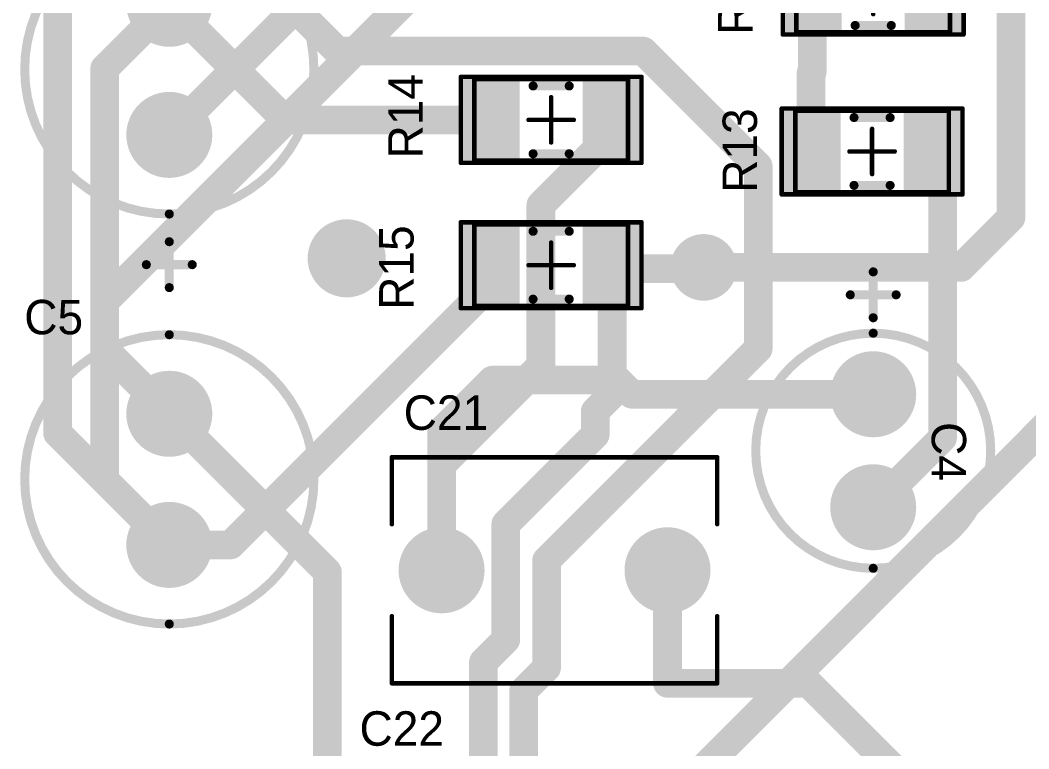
# Model space of a CAD drawing. Header units: millimetres. Extents: x 90 to 123, y 8 to 124.
# Drawn here: x 89.87 to 112.2, y 59.75 to 75.87 of the extents above; entities that cross this region are included whole.
import ezdxf

# ---------------------------------------------------------------- set-up
doc = ezdxf.new("R2010")
doc.units = ezdxf.units.MM
for name, color, linetype in [('BottomLayer', 5, 'Continuous'), ('BottomSolder', 6, 'Continuous'), ('Mechanical13', 56, 'Continuous'), ('Mechanical15', 56, 'Continuous'), ('MultiLayer', 9, 'Continuous'), ('TopLayer', 1, 'Continuous'), ('TopOverlay', 2, 'Continuous'), ('TopPaste', 8, 'Continuous'), ('TopSolder', 216, 'Continuous')]:
    doc.layers.add(name, color=color, linetype=linetype)

# ---------------------------------------------------------------- blocks, each defined once
blk = doc.blocks.new('C1206_18')
at = {"layer": 'Mechanical13', "const_width": 0.0999998}
for points in [[(-1.6999712, 0.89998804), (1.700022, 0.89998804)], [(-1.6999712, -0.9000083599999998), (-1.6999712, 0.89998804)], [(1.700022, -0.9000083599999998), (1.700022, 0.89998804)], [(-1.6999712, -0.9000083599999998), (1.700022, -0.9000083599999998)]]:
    blk.add_lwpolyline(points, dxfattribs=at)
at = {"layer": 'Mechanical13', "const_width": 0.0499999}
for points in [[(-1.72496988, 0.89998804, 1), (-1.67497252, 0.89998804, 1)], [(-1.72496988, 0.89998804, 1), (-1.67497252, 0.89998804, 1)], [(1.67502332, 0.89998804, 1), (1.72502068, 0.89998804, 1)], [(1.67502332, 0.89998804, 1), (1.72502068, 0.89998804, 1)], [(-1.72496988, -0.9000083599999998, 1), (-1.67497252, -0.9000083599999998, 1)], [(-1.72496988, -0.9000083599999998, 1), (-1.67497252, -0.9000083599999998, 1)], [(1.67502332, -0.9000083599999998, 1), (1.72502068, -0.9000083599999998, 1)], [(1.67502332, -0.9000083599999998, 1), (1.72502068, -0.9000083599999998, 1)]]:
    blk.add_lwpolyline(points, format="xyb", close=True, dxfattribs=at)
at = {"layer": 'Mechanical15', "const_width": 0.0999998}
for points in [[(-1.999996, 0.9499752399999999), (1.999996, 0.9499752399999999)], [(-1.999996, -0.94999556), (-1.999996, 0.9499752399999999)], [(1.999996, -0.94999556), (1.999996, 0.9499752399999999)], [(0, -0.50000916), (0, 0.49998884)], [(-0.4999736, -3.556e-05), (0.5000243999999999, -3.556e-05)], [(-1.999996, -0.94999556), (1.999996, -0.94999556)]]:
    blk.add_lwpolyline(points, dxfattribs=at)
at = {"layer": 'Mechanical15', "const_width": 0.0499999}
for points in [[(-2.02499468, 0.9499752399999999, 1), (-1.97499732, 0.9499752399999999, 1)], [(-2.02499468, 0.9499752399999999, 1), (-1.97499732, 0.9499752399999999, 1)], [(1.97499732, 0.9499752399999999, 1), (2.02499468, 0.9499752399999999, 1)], [(1.97499732, 0.9499752399999999, 1), (2.02499468, 0.9499752399999999, 1)], [(-0.02499868, 0.49998884, 1), (0.02499868, 0.49998884, 1)], [(-0.52497228, -3.556e-05, 1), (-0.47497492, -3.556e-05, 1)], [(0.47502572, -3.556e-05, 1), (0.52502308, -3.556e-05, 1)], [(-0.02499868, -0.50000916, 1), (0.02499868, -0.50000916, 1)], [(-2.02499468, -0.94999556, 1), (-1.97499732, -0.94999556, 1)], [(-2.02499468, -0.94999556, 1), (-1.97499732, -0.94999556, 1)], [(1.97499732, -0.94999556, 1), (2.02499468, -0.94999556, 1)], [(1.97499732, -0.94999556, 1), (2.02499468, -0.94999556, 1)]]:
    blk.add_lwpolyline(points, format="xyb", close=True, dxfattribs=at)
at = {"layer": 'TopLayer'}
for points in [[(-0.8000110999999999, -0.8500338599999999), (-0.8000110999999999, 0.84996274), (-1.9000089, -0.8500338599999999), (-1.9000089, 0.84996274)], [(1.9000089, -0.8500338599999999), (1.9000089, 0.84996274), (0.8000110999999999, -0.8500338599999999), (0.8000110999999999, 0.84996274)]]:
    blk.add_solid(points, dxfattribs=at)
at = {"layer": 'TopOverlay', "const_width": 0.1999996}
for points in [[(-0.3999992, 0.7499756399999999), (0.3999992, 0.7499756399999999)], [(-0.3999992, -0.7499959599999999), (0.3999992, -0.7499959599999999)]]:
    blk.add_lwpolyline(points, dxfattribs=at)
at = {"layer": 'TopOverlay', "const_width": 0.0999998}
for points in [[(-0.4499991, 0.7499756399999999, 1), (-0.3499993, 0.7499756399999999, 1)], [(0.3499993, 0.7499756399999999, 1), (0.4499991, 0.7499756399999999, 1)], [(-0.4499991, -0.7499959599999999, 1), (-0.3499993, -0.7499959599999999, 1)], [(0.3499993, -0.7499959599999999, 1), (0.4499991, -0.7499959599999999, 1)]]:
    blk.add_lwpolyline(points, format="xyb", close=True, dxfattribs=at)
at = {"layer": 'TopPaste'}
for points in [[(-0.8000110999999999, -0.8500338599999999), (-0.8000110999999999, 0.84996274), (-1.9000089, -0.8500338599999999), (-1.9000089, 0.84996274)], [(1.9000089, -0.8500338599999999), (1.9000089, 0.84996274), (0.8000110999999999, -0.8500338599999999), (0.8000110999999999, 0.84996274)]]:
    blk.add_solid(points, dxfattribs=at)
at = {"layer": 'TopSolder'}
for points in [[(-0.6984111, -0.95163386), (-0.6984111, 0.95156274), (-2.0016089, -0.95163386), (-2.0016089, 0.95156274)], [(2.0016089, -0.95163386), (2.0016089, 0.95156274), (0.6984111, -0.95163386), (0.6984111, 0.95156274)]]:
    blk.add_solid(points, dxfattribs=at)
blk = doc.blocks.new('C1206_19')
at = {"layer": 'Mechanical13', "const_width": 0.0999998}
for points in [[(-1.6999712, 0.8999982), (1.700022, 0.8999982)], [(-1.6999712, -0.8999982), (-1.6999712, 0.8999982)], [(1.700022, -0.8999982), (1.700022, 0.8999982)], [(-1.6999712, -0.8999982), (1.700022, -0.8999982)]]:
    blk.add_lwpolyline(points, dxfattribs=at)
at = {"layer": 'Mechanical13', "const_width": 0.0499999}
for points in [[(-1.72496988, 0.8999982, 1), (-1.67497252, 0.8999982, 1)], [(-1.72496988, 0.8999982, 1), (-1.67497252, 0.8999982, 1)], [(1.67502332, 0.8999982, 1), (1.72502068, 0.8999982, 1)], [(1.67502332, 0.8999982, 1), (1.72502068, 0.8999982, 1)], [(-1.72496988, -0.8999982, 1), (-1.67497252, -0.8999982, 1)], [(-1.72496988, -0.8999982, 1), (-1.67497252, -0.8999982, 1)], [(1.67502332, -0.8999982, 1), (1.72502068, -0.8999982, 1)], [(1.67502332, -0.8999982, 1), (1.72502068, -0.8999982, 1)]]:
    blk.add_lwpolyline(points, format="xyb", close=True, dxfattribs=at)
at = {"layer": 'Mechanical15', "const_width": 0.0999998}
for points in [[(-1.999996, 0.9499853999999999), (1.999996, 0.9499853999999999)], [(-1.999996, -0.9499853999999999), (-1.999996, 0.9499853999999999)], [(1.999996, -0.9499853999999999), (1.999996, 0.9499853999999999)], [(0, -0.499999), (0, 0.499999)], [(-0.4999736, -2.54e-05), (0.5000243999999999, -2.54e-05)], [(-1.999996, -0.9499853999999999), (1.999996, -0.9499853999999999)]]:
    blk.add_lwpolyline(points, dxfattribs=at)
at = {"layer": 'Mechanical15', "const_width": 0.0499999}
for points in [[(-2.02499468, 0.9499853999999999, 1), (-1.97499732, 0.9499853999999999, 1)], [(-2.02499468, 0.9499853999999999, 1), (-1.97499732, 0.9499853999999999, 1)], [(1.97499732, 0.9499853999999999, 1), (2.02499468, 0.9499853999999999, 1)], [(1.97499732, 0.9499853999999999, 1), (2.02499468, 0.9499853999999999, 1)], [(-0.02499868, 0.499999, 1), (0.02499868, 0.499999, 1)], [(-0.52497228, -2.54e-05, 1), (-0.47497492, -2.54e-05, 1)], [(0.47502572, -2.54e-05, 1), (0.52502308, -2.54e-05, 1)], [(-0.02499868, -0.499999, 1), (0.02499868, -0.499999, 1)], [(-2.02499468, -0.9499853999999999, 1), (-1.97499732, -0.9499853999999999, 1)], [(-2.02499468, -0.9499853999999999, 1), (-1.97499732, -0.9499853999999999, 1)], [(1.97499732, -0.9499853999999999, 1), (2.02499468, -0.9499853999999999, 1)], [(1.97499732, -0.9499853999999999, 1), (2.02499468, -0.9499853999999999, 1)]]:
    blk.add_lwpolyline(points, format="xyb", close=True, dxfattribs=at)
at = {"layer": 'TopLayer'}
for points in [[(-0.8000110999999999, -0.8500237), (-0.8000110999999999, 0.8499728999999999), (-1.9000089, -0.8500237), (-1.9000089, 0.8499728999999999)], [(1.9000089, -0.8500237), (1.9000089, 0.8499728999999999), (0.8000110999999999, -0.8500237), (0.8000110999999999, 0.8499728999999999)]]:
    blk.add_solid(points, dxfattribs=at)
at = {"layer": 'TopOverlay', "const_width": 0.1999996}
for points in [[(-0.3999992, 0.7499858), (0.3999992, 0.7499858)], [(-0.3999992, -0.7499858), (0.3999992, -0.7499858)]]:
    blk.add_lwpolyline(points, dxfattribs=at)
at = {"layer": 'TopOverlay', "const_width": 0.0999998}
for points in [[(-0.4499991, 0.7499858, 1), (-0.3499993, 0.7499858, 1)], [(0.3499993, 0.7499858, 1), (0.4499991, 0.7499858, 1)], [(-0.4499991, -0.7499858, 1), (-0.3499993, -0.7499858, 1)], [(0.3499993, -0.7499858, 1), (0.4499991, -0.7499858, 1)]]:
    blk.add_lwpolyline(points, format="xyb", close=True, dxfattribs=at)
at = {"layer": 'TopPaste'}
for points in [[(-0.8000110999999999, -0.8500237), (-0.8000110999999999, 0.8499728999999999), (-1.9000089, -0.8500237), (-1.9000089, 0.8499728999999999)], [(1.9000089, -0.8500237), (1.9000089, 0.8499728999999999), (0.8000110999999999, -0.8500237), (0.8000110999999999, 0.8499728999999999)]]:
    blk.add_solid(points, dxfattribs=at)
at = {"layer": 'TopSolder'}
for points in [[(-0.6984111, -0.9516237), (-0.6984111, 0.9515728999999998), (-2.0016089, -0.9516237), (-2.0016089, 0.9515728999999998)], [(2.0016089, -0.9516237), (2.0016089, 0.9515728999999998), (0.6984111, -0.9516237), (0.6984111, 0.9515728999999998)]]:
    blk.add_solid(points, dxfattribs=at)
blk = doc.blocks.new('C1206_20')
at = {"layer": 'Mechanical13', "const_width": 0.0999998}
for points in [[(-1.69999152, 0.9000032799999999), (1.70000168, 0.9000032799999999)], [(-1.69999152, -0.89999312), (-1.69999152, 0.9000032799999999)], [(1.70000168, -0.89999312), (1.70000168, 0.9000032799999999)], [(-1.69999152, -0.89999312), (1.70000168, -0.89999312)]]:
    blk.add_lwpolyline(points, dxfattribs=at)
at = {"layer": 'Mechanical13', "const_width": 0.0499999}
for points in [[(-1.7249902, 0.9000032799999999, 1), (-1.67499284, 0.9000032799999999, 1)], [(-1.7249902, 0.9000032799999999, 1), (-1.67499284, 0.9000032799999999, 1)], [(1.675003, 0.9000032799999999, 1), (1.72500036, 0.9000032799999999, 1)], [(1.675003, 0.9000032799999999, 1), (1.72500036, 0.9000032799999999, 1)], [(-1.7249902, -0.89999312, 1), (-1.67499284, -0.89999312, 1)], [(-1.7249902, -0.89999312, 1), (-1.67499284, -0.89999312, 1)], [(1.675003, -0.89999312, 1), (1.72500036, -0.89999312, 1)], [(1.675003, -0.89999312, 1), (1.72500036, -0.89999312, 1)]]:
    blk.add_lwpolyline(points, format="xyb", close=True, dxfattribs=at)
at = {"layer": 'Mechanical15', "const_width": 0.0999998}
for points in [[(-2.00001632, 0.94999048), (2.00002648, 0.94999048)], [(-2.00001632, -0.9499803199999999), (-2.00001632, 0.94999048)], [(2.00002648, -0.9499803199999999), (2.00002648, 0.94999048)], [(-2.032e-05, -0.4999939199999999), (-2.032e-05, 0.50000408)], [(-0.4999939199999999, -2.032e-05), (0.50000408, -2.032e-05)], [(-2.00001632, -0.9499803199999999), (2.00002648, -0.9499803199999999)]]:
    blk.add_lwpolyline(points, dxfattribs=at)
at = {"layer": 'Mechanical15', "const_width": 0.0499999}
for points in [[(-2.025015, 0.94999048, 1), (-1.97501764, 0.94999048, 1)], [(-2.025015, 0.94999048, 1), (-1.97501764, 0.94999048, 1)], [(1.9750278, 0.94999048, 1), (2.02502516, 0.94999048, 1)], [(1.9750278, 0.94999048, 1), (2.02502516, 0.94999048, 1)], [(-0.025019, 0.50000408, 1), (0.02497836, 0.50000408, 1)], [(-0.5249925999999999, -2.032e-05, 1), (-0.47499524, -2.032e-05, 1)], [(0.4750054, -2.032e-05, 1), (0.52500276, -2.032e-05, 1)], [(-0.025019, -0.4999939199999999, 1), (0.02497836, -0.4999939199999999, 1)], [(-2.025015, -0.9499803199999999, 1), (-1.97501764, -0.9499803199999999, 1)], [(-2.025015, -0.9499803199999999, 1), (-1.97501764, -0.9499803199999999, 1)], [(1.9750278, -0.9499803199999999, 1), (2.02502516, -0.9499803199999999, 1)], [(1.9750278, -0.9499803199999999, 1), (2.02502516, -0.9499803199999999, 1)]]:
    blk.add_lwpolyline(points, format="xyb", close=True, dxfattribs=at)
at = {"layer": 'TopLayer'}
for points in [[(-0.7999806199999999, -0.8500186200000001), (-0.7999806199999999, 0.8499779799999999), (-1.89997842, -0.8500186200000001), (-1.89997842, 0.8499779799999999)], [(1.89998858, -0.8500186200000001), (1.89998858, 0.8499779799999999), (0.79999078, -0.8500186200000001), (0.79999078, 0.8499779799999999)]]:
    blk.add_solid(points, dxfattribs=at)
at = {"layer": 'TopOverlay', "const_width": 0.1999996}
for points in [[(-0.40001952, 0.7499908799999999), (0.39997888, 0.7499908799999999)], [(-0.40001952, -0.7499807199999999), (0.39997888, -0.7499807199999999)]]:
    blk.add_lwpolyline(points, dxfattribs=at)
at = {"layer": 'TopOverlay', "const_width": 0.0999998}
for points in [[(-0.4500194199999999, 0.7499908799999999, 1), (-0.35001962, 0.7499908799999999, 1)], [(0.34997898, 0.7499908799999999, 1), (0.44997878, 0.7499908799999999, 1)], [(-0.4500194199999999, -0.7499807199999999, 1), (-0.35001962, -0.7499807199999999, 1)], [(0.34997898, -0.7499807199999999, 1), (0.44997878, -0.7499807199999999, 1)]]:
    blk.add_lwpolyline(points, format="xyb", close=True, dxfattribs=at)
at = {"layer": 'TopPaste'}
for points in [[(-0.7999806199999999, -0.8500186200000001), (-0.7999806199999999, 0.8499779799999999), (-1.89997842, -0.8500186200000001), (-1.89997842, 0.8499779799999999)], [(1.89998858, -0.8500186200000001), (1.89998858, 0.8499779799999999), (0.79999078, -0.8500186200000001), (0.79999078, 0.8499779799999999)]]:
    blk.add_solid(points, dxfattribs=at)
at = {"layer": 'TopSolder'}
for points in [[(-0.69838062, -0.95161862), (-0.69838062, 0.95157798), (-2.00157842, -0.95161862), (-2.00157842, 0.95157798)], [(2.00158858, -0.95161862), (2.00158858, 0.95157798), (0.69839078, -0.95161862), (0.69839078, 0.95157798)]]:
    blk.add_solid(points, dxfattribs=at)
blk = doc.blocks.new('C1206_21')
at = {"layer": 'Mechanical13', "const_width": 0.0999998}
for points in [[(1.70000168, 0.9000032799999999), (-1.69999152, 0.9000032799999999)], [(-1.69999152, 0.9000032799999999), (-1.69999152, -0.89999312)], [(1.70000168, 0.9000032799999999), (1.70000168, -0.89999312)], [(1.70000168, -0.89999312), (-1.69999152, -0.89999312)]]:
    blk.add_lwpolyline(points, dxfattribs=at)
at = {"layer": 'Mechanical13', "const_width": 0.0499999}
for points in [[(-1.7249902, 0.9000032799999999, 1), (-1.67499284, 0.9000032799999999, 1)], [(-1.7249902, 0.9000032799999999, 1), (-1.67499284, 0.9000032799999999, 1)], [(1.675003, 0.9000032799999999, 1), (1.72500036, 0.9000032799999999, 1)], [(1.675003, 0.9000032799999999, 1), (1.72500036, 0.9000032799999999, 1)], [(-1.7249902, -0.89999312, 1), (-1.67499284, -0.89999312, 1)], [(-1.7249902, -0.89999312, 1), (-1.67499284, -0.89999312, 1)], [(1.675003, -0.89999312, 1), (1.72500036, -0.89999312, 1)], [(1.675003, -0.89999312, 1), (1.72500036, -0.89999312, 1)]]:
    blk.add_lwpolyline(points, format="xyb", close=True, dxfattribs=at)
at = {"layer": 'Mechanical15', "const_width": 0.0999998}
for points in [[(1.99997568, 0.94999048), (-2.00001632, 0.94999048)], [(-2.00001632, 0.94999048), (-2.00001632, -0.9499803199999999)], [(1.99997568, 0.94999048), (1.99997568, -0.9499803199999999)], [(-2.032e-05, 0.50000408), (-2.032e-05, -0.4999939199999999)], [(0.50000408, -2.032e-05), (-0.4999939199999999, -2.032e-05)], [(1.99997568, -0.9499803199999999), (-2.00001632, -0.9499803199999999)]]:
    blk.add_lwpolyline(points, dxfattribs=at)
at = {"layer": 'Mechanical15', "const_width": 0.0499999}
for points in [[(-2.025015, 0.94999048, 1), (-1.97501764, 0.94999048, 1)], [(-2.025015, 0.94999048, 1), (-1.97501764, 0.94999048, 1)], [(1.974977, 0.94999048, 1), (2.02497436, 0.94999048, 1)], [(1.974977, 0.94999048, 1), (2.02497436, 0.94999048, 1)], [(-0.025019, 0.50000408, 1), (0.02497836, 0.50000408, 1)], [(-0.5249925999999999, -2.032e-05, 1), (-0.47499524, -2.032e-05, 1)], [(0.4750054, -2.032e-05, 1), (0.52500276, -2.032e-05, 1)], [(-0.025019, -0.4999939199999999, 1), (0.02497836, -0.4999939199999999, 1)], [(-2.025015, -0.9499803199999999, 1), (-1.97501764, -0.9499803199999999, 1)], [(-2.025015, -0.9499803199999999, 1), (-1.97501764, -0.9499803199999999, 1)], [(1.974977, -0.9499803199999999, 1), (2.02497436, -0.9499803199999999, 1)], [(1.974977, -0.9499803199999999, 1), (2.02497436, -0.9499803199999999, 1)]]:
    blk.add_lwpolyline(points, format="xyb", close=True, dxfattribs=at)
at = {"layer": 'TopLayer'}
for points in [[(-0.7999806199999999, -0.8500186200000001), (-0.7999806199999999, 0.8499779799999999), (-1.89997842, -0.8500186200000001), (-1.89997842, 0.8499779799999999)], [(1.89998858, -0.8500186200000001), (1.89998858, 0.8499779799999999), (0.79999078, -0.8500186200000001), (0.79999078, 0.8499779799999999)]]:
    blk.add_solid(points, dxfattribs=at)
at = {"layer": 'TopOverlay', "const_width": 0.1999996}
for points in [[(0.39997888, 0.7499908799999999), (-0.40001952, 0.7499908799999999)], [(0.39997888, -0.7499807199999999), (-0.40001952, -0.7499807199999999)]]:
    blk.add_lwpolyline(points, dxfattribs=at)
at = {"layer": 'TopOverlay', "const_width": 0.0999998}
for points in [[(-0.4500194199999999, 0.7499908799999999, 1), (-0.35001962, 0.7499908799999999, 1)], [(0.34997898, 0.7499908799999999, 1), (0.44997878, 0.7499908799999999, 1)], [(-0.4500194199999999, -0.7499807199999999, 1), (-0.35001962, -0.7499807199999999, 1)], [(0.34997898, -0.7499807199999999, 1), (0.44997878, -0.7499807199999999, 1)]]:
    blk.add_lwpolyline(points, format="xyb", close=True, dxfattribs=at)
at = {"layer": 'TopPaste'}
for points in [[(-0.7999806199999999, -0.8500186200000001), (-0.7999806199999999, 0.8499779799999999), (-1.89997842, -0.8500186200000001), (-1.89997842, 0.8499779799999999)], [(1.89998858, -0.8500186200000001), (1.89998858, 0.8499779799999999), (0.79999078, -0.8500186200000001), (0.79999078, 0.8499779799999999)]]:
    blk.add_solid(points, dxfattribs=at)
at = {"layer": 'TopSolder'}
for points in [[(-0.69838062, -0.95161862), (-0.69838062, 0.95157798), (-2.00157842, -0.95161862), (-2.00157842, 0.95157798)], [(2.00158858, -0.95161862), (2.00158858, 0.95157798), (0.69839078, -0.95161862), (0.69839078, 0.95157798)]]:
    blk.add_solid(points, dxfattribs=at)
blk = doc.blocks.new('C_________1_F_50')
at = {"layer": 'BottomLayer', "const_width": 0.8499983}
for points in [[(-0.42498772, -1.016e-05, 1), (0.42501312, -1.016e-05, 1)], [(4.57500228, -1.016e-05, 1), (5.42500312, -1.016e-05, 1)]]:
    blk.add_lwpolyline(points, format="xyb", close=True, dxfattribs=at)
at = {"layer": 'BottomSolder', "const_width": 0.9515982999999999}
for points in [[(-0.47578772, -1.016e-05, 1), (0.47581312, -1.016e-05, 1)], [(4.52420228, -1.016e-05, 1), (5.475803119999999, -1.016e-05, 1)]]:
    blk.add_lwpolyline(points, format="xyb", close=True, dxfattribs=at)
at = {"layer": 'MultiLayer', "const_width": 0.8499983}
for points in [[(-0.42498772, -1.016e-05, 1), (0.42501312, -1.016e-05, 1)], [(4.57500228, -1.016e-05, 1), (5.42500312, -1.016e-05, 1)]]:
    blk.add_lwpolyline(points, format="xyb", close=True, dxfattribs=at)
at = {"layer": 'TopLayer', "const_width": 0.8499983}
for points in [[(-0.42498772, -1.016e-05, 1), (0.42501312, -1.016e-05, 1)], [(4.57500228, -1.016e-05, 1), (5.42500312, -1.016e-05, 1)]]:
    blk.add_lwpolyline(points, format="xyb", close=True, dxfattribs=at)
at = {"layer": 'TopOverlay', "const_width": 0.0999998}
for points in [[(-1.1000105, 2.50001024), (6.099975099999999, 2.50001024)], [(-1.1000105, 1.01908864), (-1.1000105, 2.50001024)], [(6.099975099999999, 1.02000304), (6.099975099999999, 2.50001024)], [(-1.1000105, -2.49997976), (-1.1000105, -1.01601016)], [(6.099975099999999, -2.49997976), (6.099975099999999, -1.01601016)], [(-1.1000105, -2.49997976), (6.099975099999999, -2.49997976)]]:
    blk.add_lwpolyline(points, dxfattribs=at)
at = {"layer": 'TopOverlay', "const_width": 0.0499999}
for points in [[(-1.12500918, 2.50001024, 1), (-1.07501182, 2.50001024, 1)], [(-1.12500918, 2.50001024, 1), (-1.07501182, 2.50001024, 1)], [(6.07497642, 2.50001024, 1), (6.12497378, 2.50001024, 1)], [(6.07497642, 2.50001024, 1), (6.12497378, 2.50001024, 1)], [(-1.12500918, 1.01908864, 1), (-1.07501182, 1.01908864, 1)], [(6.07497642, 1.02000304, 1), (6.12497378, 1.02000304, 1)], [(-1.12500918, -1.01601016, 1), (-1.07501182, -1.01601016, 1)], [(6.07497642, -1.01601016, 1), (6.12497378, -1.01601016, 1)], [(-1.12500918, -2.49997976, 1), (-1.07501182, -2.49997976, 1)], [(-1.12500918, -2.49997976, 1), (-1.07501182, -2.49997976, 1)], [(6.07497642, -2.49997976, 1), (6.12497378, -2.49997976, 1)], [(6.07497642, -2.49997976, 1), (6.12497378, -2.49997976, 1)]]:
    blk.add_lwpolyline(points, format="xyb", close=True, dxfattribs=at)
at = {"layer": 'TopSolder', "const_width": 0.9515982999999999}
for points in [[(-0.47578772, -1.016e-05, 1), (0.47581312, -1.016e-05, 1)], [(4.52420228, -1.016e-05, 1), (5.475803119999999, -1.016e-05, 1)]]:
    blk.add_lwpolyline(points, format="xyb", close=True, dxfattribs=at)
blk = doc.blocks.new('C_________100_F_51')
at = {"layer": 'BottomLayer', "const_width": 0.8499983}
for points in [[(-0.42500804, 2.032e-05, 1), (0.4249928, 2.032e-05, 1)], [(2.47501156, 2.032e-05, 1), (3.3250124, 2.032e-05, 1)]]:
    blk.add_lwpolyline(points, format="xyb", close=True, dxfattribs=at)
at = {"layer": 'BottomSolder', "const_width": 0.9515982999999999}
for points in [[(-0.4758080399999999, 2.032e-05, 1), (0.4757928, 2.032e-05, 1)], [(2.42421156, 2.032e-05, 1), (3.3758124, 2.032e-05, 1)]]:
    blk.add_lwpolyline(points, format="xyb", close=True, dxfattribs=at)
at = {"layer": 'MultiLayer', "const_width": 0.8499983}
for points in [[(-0.42500804, 2.032e-05, 1), (0.4249928, 2.032e-05, 1)], [(2.47501156, 2.032e-05, 1), (3.3250124, 2.032e-05, 1)]]:
    blk.add_lwpolyline(points, format="xyb", close=True, dxfattribs=at)
at = {"layer": 'TopLayer', "const_width": 0.8499983}
for points in [[(-0.42500804, 2.032e-05, 1), (0.4249928, 2.032e-05, 1)], [(2.47501156, 2.032e-05, 1), (3.3250124, 2.032e-05, 1)]]:
    blk.add_lwpolyline(points, format="xyb", close=True, dxfattribs=at)
at = {"layer": 'TopOverlay'}
for points, const_width in [([(4.65000086, 0, 1), (-1.75000158, 0, 1)], 0.1999996), ([(6.149014879999999, 0.50802032, 1), (6.249014679999999, 0.50802032, 1)], 0.0999998), ([(-1.80000148, 0, 1), (-1.70000168, 0, 1)], 0.0999998), ([(4.60000096, 0, 1), (4.700000759999999, 0, 1)], 0.0999998), ([(5.64101488, 2.032e-05, 1), (5.74101468, 2.032e-05, 1)], 0.0999998), ([(6.65701488, 2.032e-05, 1), (6.757014679999999, 2.032e-05, 1)], 0.0999998), ([(6.149014879999999, -0.50797968, 1), (6.249014679999999, -0.50797968, 1)], 0.0999998)]:
    blk.add_lwpolyline(points, format="xyb", close=True, dxfattribs=dict(at, const_width=const_width))
at = {"layer": 'TopOverlay', "const_width": 0.1999996}
for points in [[(6.19901478, 0.50802032), (6.19901478, -0.50797968)], [(5.69101478, 2.032e-05), (6.70701478, 2.032e-05)]]:
    blk.add_lwpolyline(points, dxfattribs=at)
at = {"layer": 'TopSolder', "const_width": 0.9515982999999999}
for points in [[(-0.4758080399999999, 2.032e-05, 1), (0.4757928, 2.032e-05, 1)], [(2.42421156, 2.032e-05, 1), (3.3758124, 2.032e-05, 1)]]:
    blk.add_lwpolyline(points, format="xyb", close=True, dxfattribs=at)
blk = doc.blocks.new('CAPACITOR_10UF_52')
at = {"layer": 'BottomLayer', "const_width": 0.8499983}
for points in [[(-0.42499026, -2.032e-05, 1), (0.42501058, -2.032e-05, 1)], [(2.07497934, -2.032e-05, 1), (2.92498018, -2.032e-05, 1)]]:
    blk.add_lwpolyline(points, format="xyb", close=True, dxfattribs=at)
at = {"layer": 'BottomSolder', "const_width": 0.9515982999999999}
for points in [[(-0.47579026, -2.032e-05, 1), (0.47581058, -2.032e-05, 1)], [(2.02417934, -2.032e-05, 1), (2.97578018, -2.032e-05, 1)]]:
    blk.add_lwpolyline(points, format="xyb", close=True, dxfattribs=at)
at = {"layer": 'MultiLayer', "const_width": 0.8499983}
for points in [[(-0.42499026, -2.032e-05, 1), (0.42501058, -2.032e-05, 1)], [(2.07497934, -2.032e-05, 1), (2.92498018, -2.032e-05, 1)]]:
    blk.add_lwpolyline(points, format="xyb", close=True, dxfattribs=at)
at = {"layer": 'TopLayer', "const_width": 0.8499983}
for points in [[(-0.42499026, -2.032e-05, 1), (0.42501058, -2.032e-05, 1)], [(2.07497934, -2.032e-05, 1), (2.92498018, -2.032e-05, 1)]]:
    blk.add_lwpolyline(points, format="xyb", close=True, dxfattribs=at)
at = {"layer": 'TopOverlay'}
for points, const_width in [([(3.84999992, 0, 1), (-1.34999984, 0, 1)], 0.1999996), ([(4.64901026, 0.50797968, 1), (4.74901006, 0.50797968, 1)], 0.0999998), ([(-1.39999974, 0, 1), (-1.29999994, 0, 1)], 0.0999998), ([(3.80000002, 0, 1), (3.89999982, 0, 1)], 0.0999998), ([(4.14101026, -2.032e-05, 1), (4.24101006, -2.032e-05, 1)], 0.0999998), ([(5.157010259999999, -2.032e-05, 1), (5.25701006, -2.032e-05, 1)], 0.0999998), ([(4.64901026, -0.50802032, 1), (4.74901006, -0.50802032, 1)], 0.0999998)]:
    blk.add_lwpolyline(points, format="xyb", close=True, dxfattribs=dict(at, const_width=const_width))
at = {"layer": 'TopOverlay', "const_width": 0.1999996}
for points in [[(4.69901016, 0.50797968), (4.69901016, -0.50802032)], [(4.191010159999999, -2.032e-05), (5.207010159999999, -2.032e-05)]]:
    blk.add_lwpolyline(points, dxfattribs=at)
at = {"layer": 'TopSolder', "const_width": 0.9515982999999999}
for points in [[(-0.47579026, -2.032e-05, 1), (0.47581058, -2.032e-05, 1)], [(2.02417934, -2.032e-05, 1), (2.97578018, -2.032e-05, 1)]]:
    blk.add_lwpolyline(points, format="xyb", close=True, dxfattribs=at)
blk = doc.blocks.new('C_________100_F_53')
at = {"layer": 'BottomLayer', "const_width": 0.8499983}
for points in [[(-0.42498772, 3.048e-05, 1), (0.42501312, 3.048e-05, 1)], [(2.47503188, 3.048e-05, 1), (3.325032719999999, 3.048e-05, 1)]]:
    blk.add_lwpolyline(points, format="xyb", close=True, dxfattribs=at)
at = {"layer": 'BottomSolder', "const_width": 0.9515982999999999}
for points in [[(-0.47578772, 3.048e-05, 1), (0.47581312, 3.048e-05, 1)], [(2.42423188, 3.048e-05, 1), (3.37583272, 3.048e-05, 1)]]:
    blk.add_lwpolyline(points, format="xyb", close=True, dxfattribs=at)
at = {"layer": 'MultiLayer', "const_width": 0.8499983}
for points in [[(-0.42498772, 3.048e-05, 1), (0.42501312, 3.048e-05, 1)], [(2.47503188, 3.048e-05, 1), (3.325032719999999, 3.048e-05, 1)]]:
    blk.add_lwpolyline(points, format="xyb", close=True, dxfattribs=at)
at = {"layer": 'TopLayer', "const_width": 0.8499983}
for points in [[(-0.42498772, 3.048e-05, 1), (0.42501312, 3.048e-05, 1)], [(2.47503188, 3.048e-05, 1), (3.325032719999999, 3.048e-05, 1)]]:
    blk.add_lwpolyline(points, format="xyb", close=True, dxfattribs=at)
at = {"layer": 'TopOverlay'}
for points, const_width in [([(4.65000086, 0, 1), (-1.75000158, 0, 1)], 0.1999996), ([(6.149035199999999, 0.50803048, 1), (6.249034999999999, 0.50803048, 1)], 0.0999998), ([(-1.80000148, 0, 1), (-1.70000168, 0, 1)], 0.0999998), ([(4.60000096, 0, 1), (4.700000759999999, 0, 1)], 0.0999998), ([(5.6410352, 3.048e-05, 1), (5.741035, 3.048e-05, 1)], 0.0999998), ([(6.657035199999999, 3.048e-05, 1), (6.757035, 3.048e-05, 1)], 0.0999998), ([(6.149035199999999, -0.50796952, 1), (6.249034999999999, -0.50796952, 1)], 0.0999998)]:
    blk.add_lwpolyline(points, format="xyb", close=True, dxfattribs=dict(at, const_width=const_width))
at = {"layer": 'TopOverlay', "const_width": 0.1999996}
for points in [[(6.1990351, 0.50803048), (6.1990351, -0.50796952)], [(5.6910351, 3.048e-05), (6.707035100000001, 3.048e-05)]]:
    blk.add_lwpolyline(points, dxfattribs=at)
at = {"layer": 'TopSolder', "const_width": 0.9515982999999999}
for points in [[(-0.47578772, 3.048e-05, 1), (0.47581312, 3.048e-05, 1)], [(2.42423188, 3.048e-05, 1), (3.37583272, 3.048e-05, 1)]]:
    blk.add_lwpolyline(points, format="xyb", close=True, dxfattribs=at)

msp = doc.modelspace()

# ---------------------------------------------------------------- linework, layer by layer
at = {"layer": 'BottomLayer', "const_width": 0.635}
for points in [[(111.79999992, 71.49999924), (111.79999992, 79.39999868)], [(91.7448, 69.64480102), (99.09999992, 77.00000093999999)], [(93.17497239999999, 73.33000574), (96.89999924, 77.05503257999999)], [(93.17497239999999, 73.3300032), (93.17497239999999, 73.33000574)], [(110.69999958, 70.3999989), (111.79999992, 71.49999924)], [(105.00000082, 70.3999989), (110.69999958, 70.3999989)], [(91.7448, 65.6913088), (91.7448, 69.64480102)], [(99.20000479999999, 66.7813752), (100.32513082, 67.90650122)], [(100.32513082, 67.90650122), (103.09974808, 67.90650122)], [(103.09974808, 67.90650122), (103.4123789, 67.5938704)], [(103.4123789, 67.5938704), (108.7520304, 67.5938704)], [(107.08194484, 61.41351192), (113.229644, 67.56121107999999)], [(93.17497239999999, 67.161156), (96.6724, 63.6637284)], [(99.20000479999999, 63.6999996), (99.20000479999999, 66.7813752)], [(91.7448, 65.6913088), (93.17497239999999, 64.2611364)], [(96.6724, 44.36730267999999), (96.6724, 63.6637284)], [(104.20785102, 58.53942064), (107.0819423, 61.41351192)], [(107.0819423, 61.41351192), (107.08194484, 61.41351192)]]:
    msp.add_lwpolyline(points, dxfattribs=at)
at = {"layer": 'BottomLayer'}
for points, const_width in [([(93.0162224, 73.33000574, 1), (93.3337224, 73.33000574, 1)], 0.3175), ([(93.0162224, 73.33000574, 1), (93.3337224, 73.33000574, 1)], 0.3175), ([(93.0162224, 73.3300032, 1), (93.3337224, 73.3300032, 1)], 0.3175), ([(111.64124992, 71.49999924, 1), (111.95874992, 71.49999924, 1)], 0.3175), ([(111.64124992, 71.49999924, 1), (111.95874992, 71.49999924, 1)], 0.3175), ([(96.71899884, 70.60000104, 1), (97.48099884, 70.60000104, 1)], 0.7619999999999999), ([(104.68250082, 70.3999989, 1), (105.31750082, 70.3999989, 1)], 0.635), ([(104.84125082, 70.3999989, 1), (105.15875082, 70.3999989, 1)], 0.3175), ([(110.54124958, 70.3999989, 1), (110.85874958, 70.3999989, 1)], 0.3175), ([(110.54124958, 70.3999989, 1), (110.85874958, 70.3999989, 1)], 0.3175), ([(91.58605, 69.64480102, 1), (91.90355, 69.64480102, 1)], 0.3175), ([(91.58605, 69.64480102, 1), (91.90355, 69.64480102, 1)], 0.3175), ([(100.16638082, 67.90650122, 1), (100.48388082, 67.90650122, 1)], 0.3175), ([(100.16638082, 67.90650122, 1), (100.48388082, 67.90650122, 1)], 0.3175), ([(102.94099808, 67.90650122, 1), (103.25849808, 67.90650122, 1)], 0.3175), ([(102.94099808, 67.90650122, 1), (103.25849808, 67.90650122, 1)], 0.3175), ([(103.2536289, 67.5938704, 1), (103.5711289, 67.5938704, 1)], 0.3175), ([(103.2536289, 67.5938704, 1), (103.5711289, 67.5938704, 1)], 0.3175), ([(108.5932804, 67.5938704, 1), (108.9107804, 67.5938704, 1)], 0.3175), ([(93.0162224, 67.161156, 1), (93.3337224, 67.161156, 1)], 0.3175), ([(99.04125479999999, 66.7813752, 1), (99.3587548, 66.7813752, 1)], 0.3175), ([(99.04125479999999, 66.7813752, 1), (99.3587548, 66.7813752, 1)], 0.3175), ([(91.58605, 65.6913088, 1), (91.90355, 65.6913088, 1)], 0.3175), ([(91.58605, 65.6913088, 1), (91.90355, 65.6913088, 1)], 0.3175), ([(93.0162224, 64.2611364, 1), (93.3337224, 64.2611364, 1)], 0.3175), ([(96.51365, 63.6637284, 1), (96.83115, 63.6637284, 1)], 0.3175), ([(96.51365, 63.6637284, 1), (96.83115, 63.6637284, 1)], 0.3175), ([(99.04125479999999, 63.6999996, 1), (99.3587548, 63.6999996, 1)], 0.3175), ([(106.9231923, 61.41351192, 1), (107.2406923, 61.41351192, 1)], 0.3175), ([(106.9231923, 61.41351192, 1), (107.2406923, 61.41351192, 1)], 0.3175), ([(106.92319484, 61.41351192, 1), (107.24069484, 61.41351192, 1)], 0.3175), ([(106.92319484, 61.41351192, 1), (107.24069484, 61.41351192, 1)], 0.3175)]:
    msp.add_lwpolyline(points, format="xyb", close=True, dxfattribs=dict(at, const_width=const_width))
at = {"layer": 'BottomSolder'}
for points, const_width in [([(96.66819883999999, 70.60000104, 1), (97.53179884, 70.60000104, 1)], 0.8636), ([(104.63170082, 70.3999989, 1), (105.36830082, 70.3999989, 1)], 0.7366)]:
    msp.add_lwpolyline(points, format="xyb", close=True, dxfattribs=dict(at, const_width=const_width))
at = {"layer": 'MultiLayer'}
for points, const_width in [([(96.71899884, 70.60000104, 1), (97.48099884, 70.60000104, 1)], 0.7619999999999999), ([(104.68250082, 70.3999989, 1), (105.31750082, 70.3999989, 1)], 0.635)]:
    msp.add_lwpolyline(points, format="xyb", close=True, dxfattribs=dict(at, const_width=const_width))
at = {"layer": 'TopLayer', "const_width": 0.635}
for points in [[(90.7034, 66.7327088), (90.7034, 101.62010156)], [(94.2848, 77.8002), (96.901, 75.184)], [(107.4020204, 74.7263936), (107.4020204, 76.8009386)], [(91.7448, 74.7998504), (93.17497239999999, 76.2300228)], [(93.17497239999999, 76.2300228), (95.7419472, 73.66304799999999)], [(96.901, 75.184), (103.6622768, 75.184)], [(103.6622768, 75.184), (106.20650082, 72.63977598)], [(91.7448, 68.5913284), (91.7448, 74.7998504)], [(107.3770268, 74.70139999999999), (107.4020204, 74.7263936)], [(107.3770268, 72.9636336), (107.3770268, 74.70139999999999)], [(95.7419472, 73.66304799999999), (100.2749836, 73.66304799999999)], [(102.9750036, 73.3552), (102.9750036, 73.66304799999999)], [(101.3968, 71.7769964), (102.9750036, 73.3552)], [(110.076996, 72.9636336), (110.2868, 72.75382959999999)], [(110.2868, 66.62867039999999), (110.2868, 72.75382959999999)], [(106.20650082, 68.60025395999999), (106.20650082, 72.63977598)], [(101.3968, 68.22439999999999), (101.3968, 71.7769964)], [(100.2749836, 70.0024), (100.2749836, 70.4477636)], [(102.9750036, 70.4477636), (103.04888712, 70.37388007999999)], [(102.9750036, 67.5894), (102.9750036, 70.4477636)], [(103.04888712, 70.37388007999999), (104.973882, 70.37388007999999)], [(104.973882, 70.37388007999999), (105.00000082, 70.3999989)], [(94.53371999999999, 64.2611364), (100.2749836, 70.0024)], [(91.7448, 68.5913284), (93.17497239999999, 67.161156)], [(101.5238, 63.91755314), (106.20650082, 68.60025395999999)], [(99.20000479999999, 66.02760479999999), (101.3968, 68.22439999999999)], [(102.60000054, 67.21439693999999), (102.9750036, 67.5894)], [(102.60000054, 66.70000121999999), (102.60000054, 67.21439693999999)], [(90.7034, 66.7327088), (93.17497239999999, 64.2611364)], [(100.6215412, 64.72154188), (102.60000054, 66.70000121999999)], [(108.7520304, 65.0939008), (110.2868, 66.62867039999999)], [(99.20000479999999, 63.6999996), (99.20000479999999, 66.02760479999999)], [(100.6215412, 62.16594119999999), (100.6215412, 64.72154188)], [(93.17497239999999, 64.2611364), (94.53371999999999, 64.2611364)], [(101.5238, 61.5442), (101.5238, 63.91755314)], [(104.1999948, 61.19952199999999), (104.1999948, 63.6999996)], [(100.1268, 61.67119999999999), (100.6215412, 62.16594119999999)], [(100.1268, 44.38656604), (100.1268, 61.67119999999999)], [(101.0158, 61.03619999999999), (101.5238, 61.5442)], [(104.1999948, 61.19952199999999), (107.3206134, 61.19952199999999)], [(107.3206134, 61.19952199999999), (110.1019896, 58.41814579999999)], [(101.0158, 44.7548), (101.0158, 61.03619999999999)]]:
    msp.add_lwpolyline(points, dxfattribs=at)
at = {"layer": 'TopLayer'}
for points, const_width in [([(96.74224999999998, 75.184, 1), (97.05975, 75.184, 1)], 0.3175), ([(96.74224999999998, 75.184, 1), (97.05975, 75.184, 1)], 0.3175), ([(103.5035268, 75.184, 1), (103.8210268, 75.184, 1)], 0.3175), ([(103.5035268, 75.184, 1), (103.8210268, 75.184, 1)], 0.3175), ([(91.58605, 74.7998504, 1), (91.90355, 74.7998504, 1)], 0.3175), ([(91.58605, 74.7998504, 1), (91.90355, 74.7998504, 1)], 0.3175), ([(107.2182768, 74.70139999999999, 1), (107.5357768, 74.70139999999999, 1)], 0.3175), ([(107.2182768, 74.70139999999999, 1), (107.5357768, 74.70139999999999, 1)], 0.3175), ([(107.2432704, 74.7263936, 1), (107.5607704, 74.7263936, 1)], 0.3175), ([(107.2432704, 74.7263936, 1), (107.5607704, 74.7263936, 1)], 0.3175), ([(95.5831972, 73.66304799999999, 1), (95.9006972, 73.66304799999999, 1)], 0.3175), ([(95.5831972, 73.66304799999999, 1), (95.9006972, 73.66304799999999, 1)], 0.3175), ([(100.1162336, 73.66304799999999, 1), (100.4337336, 73.66304799999999, 1)], 0.3175), ([(102.8162536, 73.66304799999999, 1), (103.1337536, 73.66304799999999, 1)], 0.3175), ([(102.8162536, 73.3552, 1), (103.1337536, 73.3552, 1)], 0.3175), ([(102.8162536, 73.3552, 1), (103.1337536, 73.3552, 1)], 0.3175), ([(107.2182768, 72.9636336, 1), (107.5357768, 72.9636336, 1)], 0.3175), ([(109.918246, 72.9636336, 1), (110.235746, 72.9636336, 1)], 0.3175), ([(110.12805, 72.75382959999999, 1), (110.44555, 72.75382959999999, 1)], 0.3175), ([(110.12805, 72.75382959999999, 1), (110.44555, 72.75382959999999, 1)], 0.3175), ([(106.04775082, 72.63977598, 1), (106.36525082, 72.63977598, 1)], 0.3175), ([(106.04775082, 72.63977598, 1), (106.36525082, 72.63977598, 1)], 0.3175), ([(101.23805, 71.7769964, 1), (101.55555, 71.7769964, 1)], 0.3175), ([(101.23805, 71.7769964, 1), (101.55555, 71.7769964, 1)], 0.3175), ([(96.71899884, 70.60000104, 1), (97.48099884, 70.60000104, 1)], 0.7619999999999999), ([(104.68250082, 70.3999989, 1), (105.31750082, 70.3999989, 1)], 0.635), ([(100.1162336, 70.4477636, 1), (100.4337336, 70.4477636, 1)], 0.3175), ([(102.8162536, 70.4477636, 1), (103.1337536, 70.4477636, 1)], 0.3175), ([(102.8162536, 70.4477636, 1), (103.1337536, 70.4477636, 1)], 0.3175), ([(102.89013712, 70.37388007999999, 1), (103.20763712, 70.37388007999999, 1)], 0.3175), ([(102.89013712, 70.37388007999999, 1), (103.20763712, 70.37388007999999, 1)], 0.3175), ([(104.815132, 70.37388007999999, 1), (105.132632, 70.37388007999999, 1)], 0.3175), ([(104.815132, 70.37388007999999, 1), (105.132632, 70.37388007999999, 1)], 0.3175), ([(104.84125082, 70.3999989, 1), (105.15875082, 70.3999989, 1)], 0.3175), ([(100.1162336, 70.0024, 1), (100.4337336, 70.0024, 1)], 0.3175), ([(100.1162336, 70.0024, 1), (100.4337336, 70.0024, 1)], 0.3175), ([(91.58605, 68.5913284, 1), (91.90355, 68.5913284, 1)], 0.3175), ([(91.58605, 68.5913284, 1), (91.90355, 68.5913284, 1)], 0.3175), ([(106.04775082, 68.60025395999999, 1), (106.36525082, 68.60025395999999, 1)], 0.3175), ([(106.04775082, 68.60025395999999, 1), (106.36525082, 68.60025395999999, 1)], 0.3175), ([(101.23805, 68.22439999999999, 1), (101.55555, 68.22439999999999, 1)], 0.3175), ([(101.23805, 68.22439999999999, 1), (101.55555, 68.22439999999999, 1)], 0.3175), ([(102.8162536, 67.5894, 1), (103.1337536, 67.5894, 1)], 0.3175), ([(102.8162536, 67.5894, 1), (103.1337536, 67.5894, 1)], 0.3175), ([(93.0162224, 67.161156, 1), (93.3337224, 67.161156, 1)], 0.3175), ([(102.44125054, 67.21439693999999, 1), (102.75875054, 67.21439693999999, 1)], 0.3175), ([(102.44125054, 67.21439693999999, 1), (102.75875054, 67.21439693999999, 1)], 0.3175), ([(90.54464999999999, 66.7327088, 1), (90.86214999999999, 66.7327088, 1)], 0.3175), ([(90.54464999999999, 66.7327088, 1), (90.86214999999999, 66.7327088, 1)], 0.3175), ([(102.44125054, 66.70000121999999, 1), (102.75875054, 66.70000121999999, 1)], 0.3175), ([(102.44125054, 66.70000121999999, 1), (102.75875054, 66.70000121999999, 1)], 0.3175), ([(110.12805, 66.62867039999999, 1), (110.44555, 66.62867039999999, 1)], 0.3175), ([(110.12805, 66.62867039999999, 1), (110.44555, 66.62867039999999, 1)], 0.3175), ([(99.04125479999999, 66.02760479999999, 1), (99.3587548, 66.02760479999999, 1)], 0.3175), ([(99.04125479999999, 66.02760479999999, 1), (99.3587548, 66.02760479999999, 1)], 0.3175), ([(108.5932804, 65.0939008, 1), (108.9107804, 65.0939008, 1)], 0.3175), ([(100.4627912, 64.72154188, 1), (100.7802912, 64.72154188, 1)], 0.3175), ([(100.4627912, 64.72154188, 1), (100.7802912, 64.72154188, 1)], 0.3175), ([(93.0162224, 64.2611364, 1), (93.3337224, 64.2611364, 1)], 0.3175), ([(93.0162224, 64.2611364, 1), (93.3337224, 64.2611364, 1)], 0.3175), ([(94.37496999999999, 64.2611364, 1), (94.69247, 64.2611364, 1)], 0.3175), ([(94.37496999999999, 64.2611364, 1), (94.69247, 64.2611364, 1)], 0.3175), ([(101.36505, 63.91755314, 1), (101.68255, 63.91755314, 1)], 0.3175), ([(101.36505, 63.91755314, 1), (101.68255, 63.91755314, 1)], 0.3175), ([(99.04125479999999, 63.6999996, 1), (99.3587548, 63.6999996, 1)], 0.3175), ([(104.0412448, 63.6999996, 1), (104.3587448, 63.6999996, 1)], 0.3175), ([(100.4627912, 62.16594119999999, 1), (100.7802912, 62.16594119999999, 1)], 0.3175), ([(100.4627912, 62.16594119999999, 1), (100.7802912, 62.16594119999999, 1)], 0.3175), ([(99.96804999999999, 61.67119999999999, 1), (100.28555, 61.67119999999999, 1)], 0.3175), ([(99.96804999999999, 61.67119999999999, 1), (100.28555, 61.67119999999999, 1)], 0.3175), ([(101.36505, 61.5442, 1), (101.68255, 61.5442, 1)], 0.3175), ([(101.36505, 61.5442, 1), (101.68255, 61.5442, 1)], 0.3175), ([(104.0412448, 61.19952199999999, 1), (104.3587448, 61.19952199999999, 1)], 0.3175), ([(104.0412448, 61.19952199999999, 1), (104.3587448, 61.19952199999999, 1)], 0.3175), ([(107.1618634, 61.19952199999999, 1), (107.4793634, 61.19952199999999, 1)], 0.3175), ([(107.1618634, 61.19952199999999, 1), (107.4793634, 61.19952199999999, 1)], 0.3175), ([(100.85705, 61.03619999999999, 1), (101.17455, 61.03619999999999, 1)], 0.3175), ([(100.85705, 61.03619999999999, 1), (101.17455, 61.03619999999999, 1)], 0.3175)]:
    msp.add_lwpolyline(points, format="xyb", close=True, dxfattribs=dict(at, const_width=const_width))
at = {"layer": 'TopSolder'}
for points, const_width in [([(96.66819883999999, 70.60000104, 1), (97.53179884, 70.60000104, 1)], 0.8636), ([(104.63170082, 70.3999989, 1), (105.36830082, 70.3999989, 1)], 0.7366)]:
    msp.add_lwpolyline(points, format="xyb", close=True, dxfattribs=dict(at, const_width=const_width))

# ---------------------------------------------------------------- block references
for name, p, rotation in [('C_________100_F_53', (93.17500288, 73.3299905), 90), ('C1206_21', (108.75201008, 76.50091888), 180), ('C1206_18', (101.6249936, 70.44779916), 360), ('C_________100_F_51', (93.17499271999999, 64.26114401999999), 90), ('CAPACITOR_10UF_52', (108.75201008, 65.09389064), 90), ('C_________1_F_50', (99.19999209999999, 63.70000975999999), 360)]:
    msp.add_blockref(name, p, dxfattribs=dict(rotation=rotation))
for name, p in [('C1206_19', (101.6249936, 73.66307339999999)), ('C1206_20', (108.72700632, 72.96365391999998))]:
    msp.add_blockref(name, p)

# ---------------------------------------------------------------- texts
at = {"layer": 'TopOverlay'}
for s, rotation, p in [('R12', 90, (106.08087496, 75.54780928)), ('R14', 90, (98.78087432, 72.8076141)), ('R13', 90, (106.18087476, 72.04780866)), ('R15', 90, (98.5808671, 69.45974423999999)), ('C4', 270, (110.04613246, 66.9786824))]:
    msp.add_text(s, height=0.7619999999999999, rotation=rotation, dxfattribs=at).set_placement(p)
for s, p in [('C5', (89.96520488, 68.91912301999999)), ('C21', (98.36127647999999, 66.80596747999999)), ('C22', (97.38432897999999, 59.81912344))]:
    msp.add_text(s, height=0.7619999999999999, dxfattribs=at).set_placement(p)

doc.saveas('drawing.dxf')
